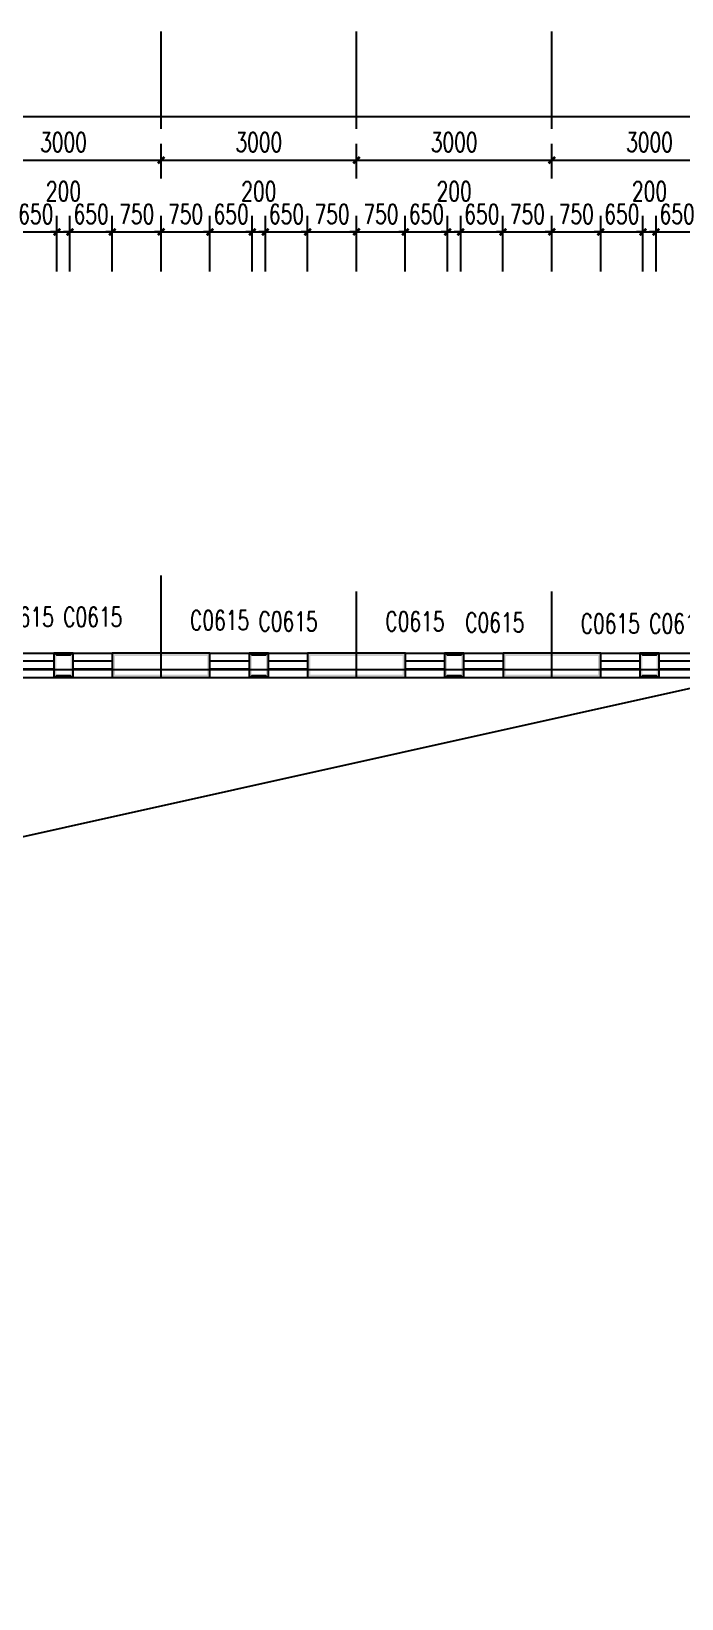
# Model space of a CAD drawing. Header units: millimetres. Extents: x -150677 to 588340, y -254013 to 149700.
# Drawn here: x 191219 to 201207, y 41692 to 65748 of the extents above; entities that cross this region are included whole.
import ezdxf

# ---------------------------------------------------------------- set-up
doc = ezdxf.new("R2010")
doc.units = ezdxf.units.MM
doc.header["$LTSCALE"] = 10
doc.header["$MEASUREMENT"] = 0
doc.linetypes.add('DOTE', pattern=[2.42, 2, -0.2, 0.02, -0.2])
for name, color, linetype in [('DOTE', 1, 'Continuous'), ('PUB_DIM', 3, 'Continuous'), ('PUB_WALL', 9, 'Continuous'), ('WALL', 9, 'Continuous'), ('WINDOW', 4, 'Continuous'), ('WINDOW_TEXT', 7, 'Continuous')]:
    doc.layers.add(name, color=color, linetype=linetype)
doc.styles.add('_TCH_DIM_T3', font='SIMPLEX', dxfattribs={"width": 0.705882, "bigfont": 'GBCBIG'})
doc.styles.add('_TCH_WINDOW', font='SIMPLEX', dxfattribs={"bigfont": 'GBCBIG'})
doc.dimstyles.new('_TCH_ARCH&&100', dxfattribs={"dimtxt": 297.5, "dimasz": 100, "dimexe": 250, "dimexo": 300, "dimgap": 126.25, "dimtad": 1, "dimdec": 0, "dimzin": 0, "dimdsep": 46, "dimtxsty": '_TCH_DIM_T3', "dimblk": 'ARCHTICK', "dimcen": 0.09, "dimclrt": 7, "dimazin": 2, "dimtfac": 1, "dimtdec": 0, "dimtix": 1, "dimtmove": 2, "dimatfit": 3, "dimfxl": 1, "dimtolj": 1, "dimtzin": 0, "dimarcsym": 0})

# ---------------------------------------------------------------- blocks, each defined once
blk = doc.blocks.new('_ArchTick')
at = {"color": 0, "linetype": 'ByBlock', "const_width": 0.4}
blk.add_lwpolyline([(-0.5, -0.5), (0.5, 0.5)], dxfattribs=at)
blk = doc.blocks.new('*D118')
at = {"layer": 'Defpoints', "color": 0, "transparency": 16777216}
for p in [(193213, 63773), (190213, 63191), (193213, 63191)]:
    blk.add_point(p, dxfattribs=at)
at = {"layer": 'PUB_DIM', "color": 0, "lineweight": -2, "transparency": 16777216}
for p, q in [((190213, 63491), (190213, 64023)), ((193213, 63491), (193213, 64023)), ((190213, 63773), (193213, 63773))]:
    blk.add_line(p, q, dxfattribs=at)
at = {"layer": 'PUB_DIM', "color": 0, "lineweight": -2, "transparency": 16777216, "xscale": 100, "yscale": 100, "zscale": 100, "rotation": 180}
blk.add_blockref('_ArchTick', (190213, 63773), dxfattribs=at)
at = {"layer": 'PUB_DIM', "color": 0, "lineweight": -2, "transparency": 16777216, "xscale": 100, "yscale": 100, "zscale": 100}
blk.add_blockref('_ArchTick', (193213, 63773), dxfattribs=at)
at = {"layer": 'PUB_DIM', "color": 7, "transparency": 16777216, "insert": (191713, 64048), "char_height": 297.5, "attachment_point": 5, "style": '_TCH_DIM_T3'}
blk.add_mtext('\\A1;3000', dxfattribs=at)
blk = doc.blocks.new('*D119')
at = {"layer": 'Defpoints', "color": 0, "transparency": 16777216}
for p in [(196213, 63773), (193213, 63191), (196213, 63191)]:
    blk.add_point(p, dxfattribs=at)
at = {"layer": 'PUB_DIM', "color": 0, "lineweight": -2, "transparency": 16777216}
for p, q in [((193213, 63491), (193213, 64023)), ((196213, 63491), (196213, 64023)), ((193213, 63773), (196213, 63773))]:
    blk.add_line(p, q, dxfattribs=at)
at = {"layer": 'PUB_DIM', "color": 0, "lineweight": -2, "transparency": 16777216, "xscale": 100, "yscale": 100, "zscale": 100, "rotation": 180}
blk.add_blockref('_ArchTick', (193213, 63773), dxfattribs=at)
at = {"layer": 'PUB_DIM', "color": 0, "lineweight": -2, "transparency": 16777216, "xscale": 100, "yscale": 100, "zscale": 100}
blk.add_blockref('_ArchTick', (196213, 63773), dxfattribs=at)
at = {"layer": 'PUB_DIM', "color": 7, "transparency": 16777216, "insert": (194713, 64048), "char_height": 297.5, "attachment_point": 5, "style": '_TCH_DIM_T3'}
blk.add_mtext('\\A1;3000', dxfattribs=at)
blk = doc.blocks.new('*D120')
at = {"layer": 'Defpoints', "color": 0, "transparency": 16777216}
for p in [(199213, 63773), (196213, 63191), (199213, 63191)]:
    blk.add_point(p, dxfattribs=at)
at = {"layer": 'PUB_DIM', "color": 0, "lineweight": -2, "transparency": 16777216}
for p, q in [((196213, 63491), (196213, 64023)), ((199213, 63491), (199213, 64023)), ((196213, 63773), (199213, 63773))]:
    blk.add_line(p, q, dxfattribs=at)
at = {"layer": 'PUB_DIM', "color": 0, "lineweight": -2, "transparency": 16777216, "xscale": 100, "yscale": 100, "zscale": 100, "rotation": 180}
blk.add_blockref('_ArchTick', (196213, 63773), dxfattribs=at)
at = {"layer": 'PUB_DIM', "color": 0, "lineweight": -2, "transparency": 16777216, "xscale": 100, "yscale": 100, "zscale": 100}
blk.add_blockref('_ArchTick', (199213, 63773), dxfattribs=at)
at = {"layer": 'PUB_DIM', "color": 7, "transparency": 16777216, "insert": (197713, 64048), "char_height": 297.5, "attachment_point": 5, "style": '_TCH_DIM_T3'}
blk.add_mtext('\\A1;3000', dxfattribs=at)
blk = doc.blocks.new('*D121')
at = {"layer": 'Defpoints', "color": 0, "transparency": 16777216}
for p in [(202213, 63773), (199213, 63191), (202213, 63191)]:
    blk.add_point(p, dxfattribs=at)
at = {"layer": 'PUB_DIM', "color": 0, "lineweight": -2, "transparency": 16777216}
for p, q in [((199213, 63491), (199213, 64023)), ((202213, 63491), (202213, 64023)), ((199213, 63773), (202213, 63773))]:
    blk.add_line(p, q, dxfattribs=at)
at = {"layer": 'PUB_DIM', "color": 0, "lineweight": -2, "transparency": 16777216, "xscale": 100, "yscale": 100, "zscale": 100, "rotation": 180}
blk.add_blockref('_ArchTick', (199213, 63773), dxfattribs=at)
at = {"layer": 'PUB_DIM', "color": 0, "lineweight": -2, "transparency": 16777216, "xscale": 100, "yscale": 100, "zscale": 100}
blk.add_blockref('_ArchTick', (202213, 63773), dxfattribs=at)
at = {"layer": 'PUB_DIM', "color": 7, "transparency": 16777216, "insert": (200713, 64048), "char_height": 297.5, "attachment_point": 5, "style": '_TCH_DIM_T3'}
blk.add_mtext('\\A1;3000', dxfattribs=at)
blk = doc.blocks.new('*D125')
at = {"layer": 'Defpoints', "color": 0, "transparency": 16777216}
for p in [(209413, 64442), (148213, 63660), (209413, 63660)]:
    blk.add_point(p, dxfattribs=at)
at = {"layer": 'PUB_DIM', "color": 0, "lineweight": -2, "transparency": 16777216}
for p, q in [((148213, 63960), (148213, 64692)), ((209413, 63960), (209413, 64692)), ((148213, 64442), (209413, 64442))]:
    blk.add_line(p, q, dxfattribs=at)
at = {"layer": 'PUB_DIM', "color": 0, "lineweight": -2, "transparency": 16777216, "xscale": 100, "yscale": 100, "zscale": 100, "rotation": 180}
blk.add_blockref('_ArchTick', (148213, 64442), dxfattribs=at)
at = {"layer": 'PUB_DIM', "color": 0, "lineweight": -2, "transparency": 16777216, "xscale": 100, "yscale": 100, "zscale": 100}
blk.add_blockref('_ArchTick', (209413, 64442), dxfattribs=at)
at = {"layer": 'PUB_DIM', "color": 7, "transparency": 16777216, "insert": (178813, 64717), "char_height": 297.5, "attachment_point": 5, "style": '_TCH_DIM_T3'}
blk.add_mtext('\\A1;61200', dxfattribs=at)
blk = doc.blocks.new('*D216')
at = {"layer": 'Defpoints', "color": 0, "transparency": 16777216}
for p in [(201463, 62669), (200813, 61761), (201463, 61761)]:
    blk.add_point(p, dxfattribs=at)
at = {"layer": 'PUB_DIM', "color": 0, "lineweight": -2, "transparency": 16777216}
for p, q in [((200813, 62061), (200813, 62919)), ((201463, 62061), (201463, 62919)), ((200813, 62669), (200713, 62669)), ((200813, 62669), (201463, 62669)), ((201463, 62669), (201563, 62669))]:
    blk.add_line(p, q, dxfattribs=at)
at = {"layer": 'PUB_DIM', "color": 0, "lineweight": -2, "transparency": 16777216, "xscale": 100, "yscale": 100, "zscale": 100}
blk.add_blockref('_ArchTick', (200813, 62669), dxfattribs=at)
at = {"layer": 'PUB_DIM', "color": 0, "lineweight": -2, "transparency": 16777216, "xscale": 100, "yscale": 100, "zscale": 100, "rotation": 180}
blk.add_blockref('_ArchTick', (201463, 62669), dxfattribs=at)
at = {"layer": 'PUB_DIM', "color": 7, "transparency": 16777216, "insert": (201138, 62944), "char_height": 297.5, "attachment_point": 5, "style": '_TCH_DIM_T3'}
blk.add_mtext('\\A1;650', dxfattribs=at)
blk = doc.blocks.new('*D217')
at = {"layer": 'Defpoints', "color": 0, "transparency": 16777216}
for p in [(200813, 62669), (200613, 61761), (200813, 61761)]:
    blk.add_point(p, dxfattribs=at)
at = {"layer": 'PUB_DIM', "color": 0, "lineweight": -2, "transparency": 16777216}
for p, q in [((200613, 62061), (200613, 62919)), ((200813, 62061), (200813, 62919)), ((200613, 62669), (200513, 62669)), ((200613, 62669), (200813, 62669)), ((200813, 62669), (200913, 62669))]:
    blk.add_line(p, q, dxfattribs=at)
at = {"layer": 'PUB_DIM', "color": 0, "lineweight": -2, "transparency": 16777216, "xscale": 100, "yscale": 100, "zscale": 100}
blk.add_blockref('_ArchTick', (200613, 62669), dxfattribs=at)
at = {"layer": 'PUB_DIM', "color": 0, "lineweight": -2, "transparency": 16777216, "xscale": 100, "yscale": 100, "zscale": 100, "rotation": 180}
blk.add_blockref('_ArchTick', (200813, 62669), dxfattribs=at)
at = {"layer": 'PUB_DIM', "color": 7, "transparency": 16777216, "insert": (200713, 63294), "char_height": 297.5, "attachment_point": 5, "style": '_TCH_DIM_T3'}
blk.add_mtext('\\A1;200', dxfattribs=at)
blk = doc.blocks.new('*D218')
at = {"layer": 'Defpoints', "color": 0, "transparency": 16777216}
for p in [(200613, 62669), (199963, 61761), (200613, 61761)]:
    blk.add_point(p, dxfattribs=at)
at = {"layer": 'PUB_DIM', "color": 0, "lineweight": -2, "transparency": 16777216}
for p, q in [((199963, 62061), (199963, 62919)), ((200613, 62061), (200613, 62919)), ((199963, 62669), (199863, 62669)), ((199963, 62669), (200613, 62669)), ((200613, 62669), (200713, 62669))]:
    blk.add_line(p, q, dxfattribs=at)
at = {"layer": 'PUB_DIM', "color": 0, "lineweight": -2, "transparency": 16777216, "xscale": 100, "yscale": 100, "zscale": 100}
blk.add_blockref('_ArchTick', (199963, 62669), dxfattribs=at)
at = {"layer": 'PUB_DIM', "color": 0, "lineweight": -2, "transparency": 16777216, "xscale": 100, "yscale": 100, "zscale": 100, "rotation": 180}
blk.add_blockref('_ArchTick', (200613, 62669), dxfattribs=at)
at = {"layer": 'PUB_DIM', "color": 7, "transparency": 16777216, "insert": (200288, 62944), "char_height": 297.5, "attachment_point": 5, "style": '_TCH_DIM_T3'}
blk.add_mtext('\\A1;650', dxfattribs=at)
blk = doc.blocks.new('*D219')
at = {"layer": 'Defpoints', "color": 0, "transparency": 16777216}
for p in [(199963, 62669), (199213, 61761), (199963, 61761)]:
    blk.add_point(p, dxfattribs=at)
at = {"layer": 'PUB_DIM', "color": 0, "lineweight": -2, "transparency": 16777216}
for p, q in [((199213, 62061), (199213, 62919)), ((199963, 62061), (199963, 62919)), ((199213, 62669), (199113, 62669)), ((199213, 62669), (199963, 62669)), ((199963, 62669), (200063, 62669))]:
    blk.add_line(p, q, dxfattribs=at)
at = {"layer": 'PUB_DIM', "color": 0, "lineweight": -2, "transparency": 16777216, "xscale": 100, "yscale": 100, "zscale": 100}
blk.add_blockref('_ArchTick', (199213, 62669), dxfattribs=at)
at = {"layer": 'PUB_DIM', "color": 0, "lineweight": -2, "transparency": 16777216, "xscale": 100, "yscale": 100, "zscale": 100, "rotation": 180}
blk.add_blockref('_ArchTick', (199963, 62669), dxfattribs=at)
at = {"layer": 'PUB_DIM', "color": 7, "transparency": 16777216, "insert": (199588, 62944), "char_height": 297.5, "attachment_point": 5, "style": '_TCH_DIM_T3'}
blk.add_mtext('\\A1;750', dxfattribs=at)
blk = doc.blocks.new('*D222')
at = {"layer": 'Defpoints', "color": 0, "transparency": 16777216}
for p in [(199213, 62669), (198463, 61761), (199213, 61761)]:
    blk.add_point(p, dxfattribs=at)
at = {"layer": 'PUB_DIM', "color": 0, "lineweight": -2, "transparency": 16777216}
for p, q in [((198463, 62061), (198463, 62919)), ((199213, 62061), (199213, 62919)), ((198463, 62669), (198363, 62669)), ((198463, 62669), (199213, 62669)), ((199213, 62669), (199313, 62669))]:
    blk.add_line(p, q, dxfattribs=at)
at = {"layer": 'PUB_DIM', "color": 0, "lineweight": -2, "transparency": 16777216, "xscale": 100, "yscale": 100, "zscale": 100}
blk.add_blockref('_ArchTick', (198463, 62669), dxfattribs=at)
at = {"layer": 'PUB_DIM', "color": 0, "lineweight": -2, "transparency": 16777216, "xscale": 100, "yscale": 100, "zscale": 100, "rotation": 180}
blk.add_blockref('_ArchTick', (199213, 62669), dxfattribs=at)
at = {"layer": 'PUB_DIM', "color": 7, "transparency": 16777216, "insert": (198838, 62944), "char_height": 297.5, "attachment_point": 5, "style": '_TCH_DIM_T3'}
blk.add_mtext('\\A1;750', dxfattribs=at)
blk = doc.blocks.new('*D223')
at = {"layer": 'Defpoints', "color": 0, "transparency": 16777216}
for p in [(198463, 62669), (197813, 61761), (198463, 61761)]:
    blk.add_point(p, dxfattribs=at)
at = {"layer": 'PUB_DIM', "color": 0, "lineweight": -2, "transparency": 16777216}
for p, q in [((197813, 62061), (197813, 62919)), ((198463, 62061), (198463, 62919)), ((197813, 62669), (197713, 62669)), ((197813, 62669), (198463, 62669)), ((198463, 62669), (198563, 62669))]:
    blk.add_line(p, q, dxfattribs=at)
at = {"layer": 'PUB_DIM', "color": 0, "lineweight": -2, "transparency": 16777216, "xscale": 100, "yscale": 100, "zscale": 100}
blk.add_blockref('_ArchTick', (197813, 62669), dxfattribs=at)
at = {"layer": 'PUB_DIM', "color": 0, "lineweight": -2, "transparency": 16777216, "xscale": 100, "yscale": 100, "zscale": 100, "rotation": 180}
blk.add_blockref('_ArchTick', (198463, 62669), dxfattribs=at)
at = {"layer": 'PUB_DIM', "color": 7, "transparency": 16777216, "insert": (198138, 62944), "char_height": 297.5, "attachment_point": 5, "style": '_TCH_DIM_T3'}
blk.add_mtext('\\A1;650', dxfattribs=at)
blk = doc.blocks.new('*D224')
at = {"layer": 'Defpoints', "color": 0, "transparency": 16777216}
for p in [(197813, 62669), (197613, 61761), (197813, 61761)]:
    blk.add_point(p, dxfattribs=at)
at = {"layer": 'PUB_DIM', "color": 0, "lineweight": -2, "transparency": 16777216}
for p, q in [((197613, 62061), (197613, 62919)), ((197813, 62061), (197813, 62919)), ((197613, 62669), (197513, 62669)), ((197613, 62669), (197813, 62669)), ((197813, 62669), (197913, 62669))]:
    blk.add_line(p, q, dxfattribs=at)
at = {"layer": 'PUB_DIM', "color": 0, "lineweight": -2, "transparency": 16777216, "xscale": 100, "yscale": 100, "zscale": 100}
blk.add_blockref('_ArchTick', (197613, 62669), dxfattribs=at)
at = {"layer": 'PUB_DIM', "color": 0, "lineweight": -2, "transparency": 16777216, "xscale": 100, "yscale": 100, "zscale": 100, "rotation": 180}
blk.add_blockref('_ArchTick', (197813, 62669), dxfattribs=at)
at = {"layer": 'PUB_DIM', "color": 7, "transparency": 16777216, "insert": (197713, 63294), "char_height": 297.5, "attachment_point": 5, "style": '_TCH_DIM_T3'}
blk.add_mtext('\\A1;200', dxfattribs=at)
blk = doc.blocks.new('*D225')
at = {"layer": 'Defpoints', "color": 0, "transparency": 16777216}
for p in [(197613, 62669), (196963, 61761), (197613, 61761)]:
    blk.add_point(p, dxfattribs=at)
at = {"layer": 'PUB_DIM', "color": 0, "lineweight": -2, "transparency": 16777216}
for p, q in [((196963, 62061), (196963, 62919)), ((197613, 62061), (197613, 62919)), ((196963, 62669), (196863, 62669)), ((196963, 62669), (197613, 62669)), ((197613, 62669), (197713, 62669))]:
    blk.add_line(p, q, dxfattribs=at)
at = {"layer": 'PUB_DIM', "color": 0, "lineweight": -2, "transparency": 16777216, "xscale": 100, "yscale": 100, "zscale": 100}
blk.add_blockref('_ArchTick', (196963, 62669), dxfattribs=at)
at = {"layer": 'PUB_DIM', "color": 0, "lineweight": -2, "transparency": 16777216, "xscale": 100, "yscale": 100, "zscale": 100, "rotation": 180}
blk.add_blockref('_ArchTick', (197613, 62669), dxfattribs=at)
at = {"layer": 'PUB_DIM', "color": 7, "transparency": 16777216, "insert": (197288, 62944), "char_height": 297.5, "attachment_point": 5, "style": '_TCH_DIM_T3'}
blk.add_mtext('\\A1;650', dxfattribs=at)
blk = doc.blocks.new('*D226')
at = {"layer": 'Defpoints', "color": 0, "transparency": 16777216}
for p in [(196963, 62669), (196213, 61761), (196963, 61761)]:
    blk.add_point(p, dxfattribs=at)
at = {"layer": 'PUB_DIM', "color": 0, "lineweight": -2, "transparency": 16777216}
for p, q in [((196213, 62061), (196213, 62919)), ((196963, 62061), (196963, 62919)), ((196213, 62669), (196113, 62669)), ((196213, 62669), (196963, 62669)), ((196963, 62669), (197063, 62669))]:
    blk.add_line(p, q, dxfattribs=at)
at = {"layer": 'PUB_DIM', "color": 0, "lineweight": -2, "transparency": 16777216, "xscale": 100, "yscale": 100, "zscale": 100}
blk.add_blockref('_ArchTick', (196213, 62669), dxfattribs=at)
at = {"layer": 'PUB_DIM', "color": 0, "lineweight": -2, "transparency": 16777216, "xscale": 100, "yscale": 100, "zscale": 100, "rotation": 180}
blk.add_blockref('_ArchTick', (196963, 62669), dxfattribs=at)
at = {"layer": 'PUB_DIM', "color": 7, "transparency": 16777216, "insert": (196588, 62944), "char_height": 297.5, "attachment_point": 5, "style": '_TCH_DIM_T3'}
blk.add_mtext('\\A1;750', dxfattribs=at)
blk = doc.blocks.new('*D227')
at = {"layer": 'Defpoints', "color": 0, "transparency": 16777216}
for p in [(196213, 62669), (195463, 61761), (196213, 61761)]:
    blk.add_point(p, dxfattribs=at)
at = {"layer": 'PUB_DIM', "color": 0, "lineweight": -2, "transparency": 16777216}
for p, q in [((195463, 62061), (195463, 62919)), ((196213, 62061), (196213, 62919)), ((195463, 62669), (195363, 62669)), ((195463, 62669), (196213, 62669)), ((196213, 62669), (196313, 62669))]:
    blk.add_line(p, q, dxfattribs=at)
at = {"layer": 'PUB_DIM', "color": 0, "lineweight": -2, "transparency": 16777216, "xscale": 100, "yscale": 100, "zscale": 100}
blk.add_blockref('_ArchTick', (195463, 62669), dxfattribs=at)
at = {"layer": 'PUB_DIM', "color": 0, "lineweight": -2, "transparency": 16777216, "xscale": 100, "yscale": 100, "zscale": 100, "rotation": 180}
blk.add_blockref('_ArchTick', (196213, 62669), dxfattribs=at)
at = {"layer": 'PUB_DIM', "color": 7, "transparency": 16777216, "insert": (195838, 62944), "char_height": 297.5, "attachment_point": 5, "style": '_TCH_DIM_T3'}
blk.add_mtext('\\A1;750', dxfattribs=at)
blk = doc.blocks.new('*D228')
at = {"layer": 'Defpoints', "color": 0, "transparency": 16777216}
for p in [(195463, 62669), (194813, 61761), (195463, 61761)]:
    blk.add_point(p, dxfattribs=at)
at = {"layer": 'PUB_DIM', "color": 0, "lineweight": -2, "transparency": 16777216}
for p, q in [((194813, 62061), (194813, 62919)), ((195463, 62061), (195463, 62919)), ((194813, 62669), (194713, 62669)), ((194813, 62669), (195463, 62669)), ((195463, 62669), (195563, 62669))]:
    blk.add_line(p, q, dxfattribs=at)
at = {"layer": 'PUB_DIM', "color": 0, "lineweight": -2, "transparency": 16777216, "xscale": 100, "yscale": 100, "zscale": 100}
blk.add_blockref('_ArchTick', (194813, 62669), dxfattribs=at)
at = {"layer": 'PUB_DIM', "color": 0, "lineweight": -2, "transparency": 16777216, "xscale": 100, "yscale": 100, "zscale": 100, "rotation": 180}
blk.add_blockref('_ArchTick', (195463, 62669), dxfattribs=at)
at = {"layer": 'PUB_DIM', "color": 7, "transparency": 16777216, "insert": (195138, 62944), "char_height": 297.5, "attachment_point": 5, "style": '_TCH_DIM_T3'}
blk.add_mtext('\\A1;650', dxfattribs=at)
blk = doc.blocks.new('*D229')
at = {"layer": 'Defpoints', "color": 0, "transparency": 16777216}
for p in [(194813, 62669), (194613, 61761), (194813, 61761)]:
    blk.add_point(p, dxfattribs=at)
at = {"layer": 'PUB_DIM', "color": 0, "lineweight": -2, "transparency": 16777216}
for p, q in [((194613, 62061), (194613, 62919)), ((194813, 62061), (194813, 62919)), ((194613, 62669), (194513, 62669)), ((194613, 62669), (194813, 62669)), ((194813, 62669), (194913, 62669))]:
    blk.add_line(p, q, dxfattribs=at)
at = {"layer": 'PUB_DIM', "color": 0, "lineweight": -2, "transparency": 16777216, "xscale": 100, "yscale": 100, "zscale": 100}
blk.add_blockref('_ArchTick', (194613, 62669), dxfattribs=at)
at = {"layer": 'PUB_DIM', "color": 0, "lineweight": -2, "transparency": 16777216, "xscale": 100, "yscale": 100, "zscale": 100, "rotation": 180}
blk.add_blockref('_ArchTick', (194813, 62669), dxfattribs=at)
at = {"layer": 'PUB_DIM', "color": 7, "transparency": 16777216, "insert": (194713, 63294), "char_height": 297.5, "attachment_point": 5, "style": '_TCH_DIM_T3'}
blk.add_mtext('\\A1;200', dxfattribs=at)
blk = doc.blocks.new('*D230')
at = {"layer": 'Defpoints', "color": 0, "transparency": 16777216}
for p in [(194613, 62669), (193963, 61761), (194613, 61761)]:
    blk.add_point(p, dxfattribs=at)
at = {"layer": 'PUB_DIM', "color": 0, "lineweight": -2, "transparency": 16777216}
for p, q in [((193963, 62061), (193963, 62919)), ((194613, 62061), (194613, 62919)), ((193963, 62669), (193863, 62669)), ((193963, 62669), (194613, 62669)), ((194613, 62669), (194713, 62669))]:
    blk.add_line(p, q, dxfattribs=at)
at = {"layer": 'PUB_DIM', "color": 0, "lineweight": -2, "transparency": 16777216, "xscale": 100, "yscale": 100, "zscale": 100}
blk.add_blockref('_ArchTick', (193963, 62669), dxfattribs=at)
at = {"layer": 'PUB_DIM', "color": 0, "lineweight": -2, "transparency": 16777216, "xscale": 100, "yscale": 100, "zscale": 100, "rotation": 180}
blk.add_blockref('_ArchTick', (194613, 62669), dxfattribs=at)
at = {"layer": 'PUB_DIM', "color": 7, "transparency": 16777216, "insert": (194288, 62944), "char_height": 297.5, "attachment_point": 5, "style": '_TCH_DIM_T3'}
blk.add_mtext('\\A1;650', dxfattribs=at)
blk = doc.blocks.new('*D231')
at = {"layer": 'Defpoints', "color": 0, "transparency": 16777216}
for p in [(193963, 62669), (193213, 61761), (193963, 61761)]:
    blk.add_point(p, dxfattribs=at)
at = {"layer": 'PUB_DIM', "color": 0, "lineweight": -2, "transparency": 16777216}
for p, q in [((193213, 62061), (193213, 62919)), ((193963, 62061), (193963, 62919)), ((193213, 62669), (193113, 62669)), ((193213, 62669), (193963, 62669)), ((193963, 62669), (194063, 62669))]:
    blk.add_line(p, q, dxfattribs=at)
at = {"layer": 'PUB_DIM', "color": 0, "lineweight": -2, "transparency": 16777216, "xscale": 100, "yscale": 100, "zscale": 100}
blk.add_blockref('_ArchTick', (193213, 62669), dxfattribs=at)
at = {"layer": 'PUB_DIM', "color": 0, "lineweight": -2, "transparency": 16777216, "xscale": 100, "yscale": 100, "zscale": 100, "rotation": 180}
blk.add_blockref('_ArchTick', (193963, 62669), dxfattribs=at)
at = {"layer": 'PUB_DIM', "color": 7, "transparency": 16777216, "insert": (193588, 62944), "char_height": 297.5, "attachment_point": 5, "style": '_TCH_DIM_T3'}
blk.add_mtext('\\A1;750', dxfattribs=at)
blk = doc.blocks.new('*D232')
at = {"layer": 'Defpoints', "color": 0, "transparency": 16777216}
for p in [(193213, 62669), (192463, 61761), (193213, 61761)]:
    blk.add_point(p, dxfattribs=at)
at = {"layer": 'PUB_DIM', "color": 0, "lineweight": -2, "transparency": 16777216}
for p, q in [((192463, 62061), (192463, 62919)), ((193213, 62061), (193213, 62919)), ((192463, 62669), (192363, 62669)), ((192463, 62669), (193213, 62669)), ((193213, 62669), (193313, 62669))]:
    blk.add_line(p, q, dxfattribs=at)
at = {"layer": 'PUB_DIM', "color": 0, "lineweight": -2, "transparency": 16777216, "xscale": 100, "yscale": 100, "zscale": 100}
blk.add_blockref('_ArchTick', (192463, 62669), dxfattribs=at)
at = {"layer": 'PUB_DIM', "color": 0, "lineweight": -2, "transparency": 16777216, "xscale": 100, "yscale": 100, "zscale": 100, "rotation": 180}
blk.add_blockref('_ArchTick', (193213, 62669), dxfattribs=at)
at = {"layer": 'PUB_DIM', "color": 7, "transparency": 16777216, "insert": (192838, 62944), "char_height": 297.5, "attachment_point": 5, "style": '_TCH_DIM_T3'}
blk.add_mtext('\\A1;750', dxfattribs=at)
blk = doc.blocks.new('*D233')
at = {"layer": 'Defpoints', "color": 0, "transparency": 16777216}
for p in [(192463, 62669), (191813, 61761), (192463, 61761)]:
    blk.add_point(p, dxfattribs=at)
at = {"layer": 'PUB_DIM', "color": 0, "lineweight": -2, "transparency": 16777216}
for p, q in [((191813, 62061), (191813, 62919)), ((192463, 62061), (192463, 62919)), ((191813, 62669), (191713, 62669)), ((191813, 62669), (192463, 62669)), ((192463, 62669), (192563, 62669))]:
    blk.add_line(p, q, dxfattribs=at)
at = {"layer": 'PUB_DIM', "color": 0, "lineweight": -2, "transparency": 16777216, "xscale": 100, "yscale": 100, "zscale": 100}
blk.add_blockref('_ArchTick', (191813, 62669), dxfattribs=at)
at = {"layer": 'PUB_DIM', "color": 0, "lineweight": -2, "transparency": 16777216, "xscale": 100, "yscale": 100, "zscale": 100, "rotation": 180}
blk.add_blockref('_ArchTick', (192463, 62669), dxfattribs=at)
at = {"layer": 'PUB_DIM', "color": 7, "transparency": 16777216, "insert": (192138, 62944), "char_height": 297.5, "attachment_point": 5, "style": '_TCH_DIM_T3'}
blk.add_mtext('\\A1;650', dxfattribs=at)
blk = doc.blocks.new('*D234')
at = {"layer": 'Defpoints', "color": 0, "transparency": 16777216}
for p in [(191813, 62669), (191613, 61761), (191813, 61761)]:
    blk.add_point(p, dxfattribs=at)
at = {"layer": 'PUB_DIM', "color": 0, "lineweight": -2, "transparency": 16777216}
for p, q in [((191613, 62061), (191613, 62919)), ((191813, 62061), (191813, 62919)), ((191613, 62669), (191513, 62669)), ((191613, 62669), (191813, 62669)), ((191813, 62669), (191913, 62669))]:
    blk.add_line(p, q, dxfattribs=at)
at = {"layer": 'PUB_DIM', "color": 0, "lineweight": -2, "transparency": 16777216, "xscale": 100, "yscale": 100, "zscale": 100}
blk.add_blockref('_ArchTick', (191613, 62669), dxfattribs=at)
at = {"layer": 'PUB_DIM', "color": 0, "lineweight": -2, "transparency": 16777216, "xscale": 100, "yscale": 100, "zscale": 100, "rotation": 180}
blk.add_blockref('_ArchTick', (191813, 62669), dxfattribs=at)
at = {"layer": 'PUB_DIM', "color": 7, "transparency": 16777216, "insert": (191713, 63294), "char_height": 297.5, "attachment_point": 5, "style": '_TCH_DIM_T3'}
blk.add_mtext('\\A1;200', dxfattribs=at)
blk = doc.blocks.new('*D235')
at = {"layer": 'Defpoints', "color": 0, "transparency": 16777216}
for p in [(191613, 62669), (190963, 61761), (191613, 61761)]:
    blk.add_point(p, dxfattribs=at)
at = {"layer": 'PUB_DIM', "color": 0, "lineweight": -2, "transparency": 16777216}
for p, q in [((190963, 62061), (190963, 62919)), ((191613, 62061), (191613, 62919)), ((190963, 62669), (190863, 62669)), ((190963, 62669), (191613, 62669)), ((191613, 62669), (191713, 62669))]:
    blk.add_line(p, q, dxfattribs=at)
at = {"layer": 'PUB_DIM', "color": 0, "lineweight": -2, "transparency": 16777216, "xscale": 100, "yscale": 100, "zscale": 100}
blk.add_blockref('_ArchTick', (190963, 62669), dxfattribs=at)
at = {"layer": 'PUB_DIM', "color": 0, "lineweight": -2, "transparency": 16777216, "xscale": 100, "yscale": 100, "zscale": 100, "rotation": 180}
blk.add_blockref('_ArchTick', (191613, 62669), dxfattribs=at)
at = {"layer": 'PUB_DIM', "color": 7, "transparency": 16777216, "insert": (191288, 62944), "char_height": 297.5, "attachment_point": 5, "style": '_TCH_DIM_T3'}
blk.add_mtext('\\A1;650', dxfattribs=at)
blk = doc.blocks.new('$WINLIB2D$00000001')
at = {"color": 0}
for points in [[(-0.5, 0.5), (-0.5, -0.5)], [(-0.5, 0.5), (0.5, 0.5)], [(0.5, -0.5), (0.5, 0.5)], [(0.5, 0.167), (-0.5, 0.167)], [(0.5, -0.167), (-0.5, -0.167)], [(-0.5, -0.5), (0.5, -0.5)]]:
    blk.add_lwpolyline(points, dxfattribs=at)

msp = doc.modelspace()

# ---------------------------------------------------------------- hatches: boundary and pattern name
at = {"layer": 'PUB_WALL'}
for points in [[(191863.1, 56203), (191563.1, 56203), (191603.1, 56163), (191823.1, 56163)], [(191563.1, 56203), (191563.1, 55833), (191603.1, 55873), (191603.1, 56163)], [(191863.1, 55833), (191863.1, 56203), (191823.1, 56163), (191823.1, 55873)], [(193963.1, 56203), (192463.1, 56203), (192503.1, 56163), (193923.1, 56163)], [(192463.1, 56203), (192463.1, 55833), (192503.1, 55873), (192503.1, 56163)], [(193963.1, 55833), (193963.1, 56203), (193923.1, 56163), (193923.1, 55873)], [(194863.1, 56203), (194563.1, 56203), (194603.1, 56163), (194823.1, 56163)], [(194563.1, 56203), (194563.1, 55833), (194603.1, 55873), (194603.1, 56163)], [(194863.1, 55833), (194863.1, 56203), (194823.1, 56163), (194823.1, 55873)], [(196963.1, 56203), (195463.1, 56203), (195503.1, 56163), (196923.1, 56163)], [(195463.1, 56203), (195463.1, 55833), (195503.1, 55873), (195503.1, 56163)], [(196963.1, 55833), (196963.1, 56203), (196923.1, 56163), (196923.1, 55873)], [(197863.1, 56203), (197563.1, 56203), (197603.1, 56163), (197823.1, 56163)], [(197563.1, 56203), (197563.1, 55833), (197603.1, 55873), (197603.1, 56163)], [(197863.1, 55833), (197863.1, 56203), (197823.1, 56163), (197823.1, 55873)], [(199963.1, 56203), (198463.1, 56203), (198503.1, 56163), (199923.1, 56163)], [(198463.1, 56203), (198463.1, 55833), (198503.1, 55873), (198503.1, 56163)], [(199963.1, 55833), (199963.1, 56203), (199923.1, 56163), (199923.1, 55873)], [(200863.1, 56203), (200563.1, 56203), (200603.1, 56163), (200823.1, 56163)], [(200563.1, 56203), (200563.1, 55833), (200603.1, 55873), (200603.1, 56163)], [(200863.1, 55833), (200863.1, 56203), (200823.1, 56163), (200823.1, 55873)], [(191563.1, 55833), (191863.1, 55833), (191823.1, 55873), (191603.1, 55873)], [(192463.1, 55833), (193963.1, 55833), (193923.1, 55873), (192503.1, 55873)], [(194563.1, 55833), (194863.1, 55833), (194823.1, 55873), (194603.1, 55873)], [(195463.1, 55833), (196963.1, 55833), (196923.1, 55873), (195503.1, 55873)], [(197563.1, 55833), (197863.1, 55833), (197823.1, 55873), (197603.1, 55873)], [(198463.1, 55833), (199963.1, 55833), (199923.1, 55873), (198503.1, 55873)], [(200563.1, 55833), (200863.1, 55833), (200823.1, 55873), (200603.1, 55873)]]:
    msp.add_hatch(color=256, dxfattribs=at).paths.add_polyline_path(points)

# ---------------------------------------------------------------- linework, layer by layer
msp.add_lwpolyline([(202093.1, 55833), (173574.8, 49490.5), (157353.1, 26073)])
at = {"layer": 'DOTE', "linetype": 'DOTE'}
for p, q in [((193213.1, 55833), (193213.1, 57397)), ((196213.1, 55833), (196213.1, 57153)), ((199213.1, 55833), (199213.1, 57153)), ((144415, 55953), (210453.1, 55953))]:
    msp.add_line(p, q, dxfattribs=at)
at = {"layer": 'PUB_DIM'}
for p, q in [((193213.1, 64251.4), (193213.1, 65748.3)), ((196213.1, 64251.4), (196213.1, 65748.3)), ((199213.1, 64251.4), (199213.1, 65748.3))]:
    msp.add_line(p, q, dxfattribs=at)
at = {"layer": 'WALL'}
for p, q in [((191863.1, 56203), (191563.1, 56203)), ((191563.1, 56203), (191563.1, 55833)), ((191863.1, 55833), (191863.1, 56203)), ((193963.1, 56203), (192463.1, 56203)), ((192463.1, 56203), (192463.1, 55833)), ((193963.1, 55833), (193963.1, 56203)), ((194863.1, 56203), (194563.1, 56203)), ((194563.1, 56203), (194563.1, 55833)), ((194863.1, 55833), (194863.1, 56203)), ((196963.1, 56203), (195463.1, 56203)), ((195463.1, 56203), (195463.1, 55833)), ((196963.1, 55833), (196963.1, 56203)), ((197863.1, 56203), (197563.1, 56203)), ((197563.1, 56203), (197563.1, 55833)), ((197863.1, 55833), (197863.1, 56203)), ((199963.1, 56203), (198463.1, 56203)), ((198463.1, 56203), (198463.1, 55833)), ((199963.1, 55833), (199963.1, 56203)), ((200863.1, 56203), (200563.1, 56203)), ((200563.1, 56203), (200563.1, 55833)), ((200863.1, 55833), (200863.1, 56203)), ((191563.1, 55833), (191863.1, 55833)), ((192463.1, 55833), (193963.1, 55833)), ((194563.1, 55833), (194863.1, 55833)), ((195463.1, 55833), (196963.1, 55833)), ((197563.1, 55833), (197863.1, 55833)), ((198463.1, 55833), (199963.1, 55833)), ((200563.1, 55833), (200863.1, 55833))]:
    msp.add_line(p, q, dxfattribs=at)

# ---------------------------------------------------------------- block references
at = {"layer": 'WINDOW'}
ref = msp.add_blockref('$WINLIB2D$00000001', (191263.1, 56018), dxfattribs=dict(at, xscale=600, yscale=-370, zscale=600))
ref.add_attrib('A', 'C0615', (190656.3, 56611.1), dxfattribs={"layer": 'WINDOW_TEXT', "height": 297.5, "style": '_TCH_WINDOW', "width": 0.705882})
ref = msp.add_blockref('$WINLIB2D$00000001', (192163.1, 56018), dxfattribs=dict(at, xscale=600, yscale=-370, zscale=600))
ref.add_attrib('A', 'C0615', (191708.1, 56611.1), dxfattribs={"layer": 'WINDOW_TEXT', "height": 297.5, "style": '_TCH_WINDOW', "width": 0.705882})
ref = msp.add_blockref('$WINLIB2D$00000001', (194263.1, 56018), dxfattribs=dict(at, xscale=600, yscale=-370, zscale=600))
ref.add_attrib('A', 'C0615', (193656.3, 56560.1), dxfattribs={"layer": 'WINDOW_TEXT', "height": 297.5, "style": '_TCH_WINDOW', "width": 0.705882})
ref = msp.add_blockref('$WINLIB2D$00000001', (195163.1, 56018), dxfattribs=dict(at, xscale=600, yscale=-370, zscale=600))
ref.add_attrib('A', 'C0615', (194708.1, 56543.2), dxfattribs={"layer": 'WINDOW_TEXT', "height": 297.5, "style": '_TCH_WINDOW', "width": 0.705882})
ref = msp.add_blockref('$WINLIB2D$00000001', (197263.1, 56018), dxfattribs=dict(at, xscale=600, yscale=-370, zscale=600))
ref.add_attrib('A', 'C0615', (196656.3, 56543.2), dxfattribs={"layer": 'WINDOW_TEXT', "height": 297.5, "style": '_TCH_WINDOW', "width": 0.705882})
ref = msp.add_blockref('$WINLIB2D$00000001', (198163.1, 56018), dxfattribs=dict(at, xscale=600, yscale=-370, zscale=600))
ref.add_attrib('A', 'C0615', (197882.3, 56526.2), dxfattribs={"layer": 'WINDOW_TEXT', "height": 297.5, "style": '_TCH_WINDOW', "width": 0.705882})
ref = msp.add_blockref('$WINLIB2D$00000001', (200263.1, 56018), dxfattribs=dict(at, xscale=600, yscale=-370, zscale=600))
ref.add_attrib('A', 'C0615', (199656.3, 56509.3), dxfattribs={"layer": 'WINDOW_TEXT', "height": 297.5, "style": '_TCH_WINDOW', "width": 0.705882})
ref = msp.add_blockref('$WINLIB2D$00000001', (201163.1, 56018), dxfattribs=dict(at, xscale=600, yscale=-370, zscale=600))
ref.add_attrib('A', 'C0615', (200708.1, 56509.3), dxfattribs={"layer": 'WINDOW_TEXT', "height": 297.5, "style": '_TCH_WINDOW', "width": 0.705882})

# ---------------------------------------------------------------- dimensions: what is measured, and where the dimension line sits
at = {"layer": 'PUB_DIM'}
for p1, p2, distance, picture, middle in [((148213.1, 63660.2), (209413.1, 63660.2), 782.1, '*D125', (178813.1, 64717.3)), ((190213.1, 63190.9), (193213.1, 63190.9), 581.9, '*D118', (191713.1, 64047.8)), ((193213.1, 63190.9), (196213.1, 63190.9), 581.9, '*D119', (194713.1, 64047.8)), ((196213.1, 63190.9), (199213.1, 63190.9), 581.9, '*D120', (197713.1, 64047.8)), ((199213.1, 63190.9), (202213.1, 63190.9), 581.9, '*D121', (200713.1, 64047.8)), ((190963.1, 61760.5), (191613.1, 61760.5), 908, '*D235', (191288.1, 62943.5)), ((191813.1, 61760.5), (192463.1, 61760.5), 908, '*D233', (192138.1, 62943.5)), ((192463.1, 61760.5), (193213.1, 61760.5), 908, '*D232', (192838.1, 62943.5)), ((193213.1, 61760.5), (193963.1, 61760.5), 908, '*D231', (193588.1, 62943.5)), ((193963.1, 61760.5), (194613.1, 61760.5), 908, '*D230', (194288.1, 62943.5)), ((194813.1, 61760.5), (195463.1, 61760.5), 908, '*D228', (195138.1, 62943.5)), ((195463.1, 61760.5), (196213.1, 61760.5), 908, '*D227', (195838.1, 62943.5)), ((196213.1, 61760.5), (196963.1, 61760.5), 908, '*D226', (196588.1, 62943.5)), ((196963.1, 61760.5), (197613.1, 61760.5), 908, '*D225', (197288.1, 62943.5)), ((197813.1, 61760.5), (198463.1, 61760.5), 908, '*D223', (198138.1, 62943.5)), ((198463.1, 61760.5), (199213.1, 61760.5), 908, '*D222', (198838.1, 62943.5)), ((199213.1, 61760.5), (199963.1, 61760.5), 908, '*D219', (199588.1, 62943.5)), ((199963.1, 61760.5), (200613.1, 61760.5), 908, '*D218', (200288.1, 62943.5)), ((200813.1, 61760.5), (201463.1, 61760.5), 908, '*D216', (201138.1, 62943.5))]:
    dim = msp.add_aligned_dim(p1=p1, p2=p2, distance=distance, dimstyle='_TCH_ARCH&&100', dxfattribs=at)
    dim.commit()
    dim.dimension.update_dxf_attribs({"geometry": picture, "text_midpoint": middle})
for base, p1, p2, picture, middle in [((191813.1, 62668.5), (191613.1, 61760.5), (191813.1, 61760.5), '*D234', (191713.1, 63293.5)), ((194813.1, 62668.5), (194613.1, 61760.5), (194813.1, 61760.5), '*D229', (194713.1, 63293.5)), ((197813.1, 62668.5), (197613.1, 61760.5), (197813.1, 61760.5), '*D224', (197713.1, 63293.5)), ((200813.1, 62668.5), (200613.1, 61760.5), (200813.1, 61760.5), '*D217', (200713.1, 63293.5))]:
    dim = msp.add_linear_dim(base=base, p1=p1, p2=p2, angle=0, dimstyle='_TCH_ARCH&&100', dxfattribs=at)
    dim.commit()
    dim.dimension.update_dxf_attribs({"geometry": picture, "text_midpoint": middle, "dimtype": 129})

doc.saveas('drawing.dxf')
